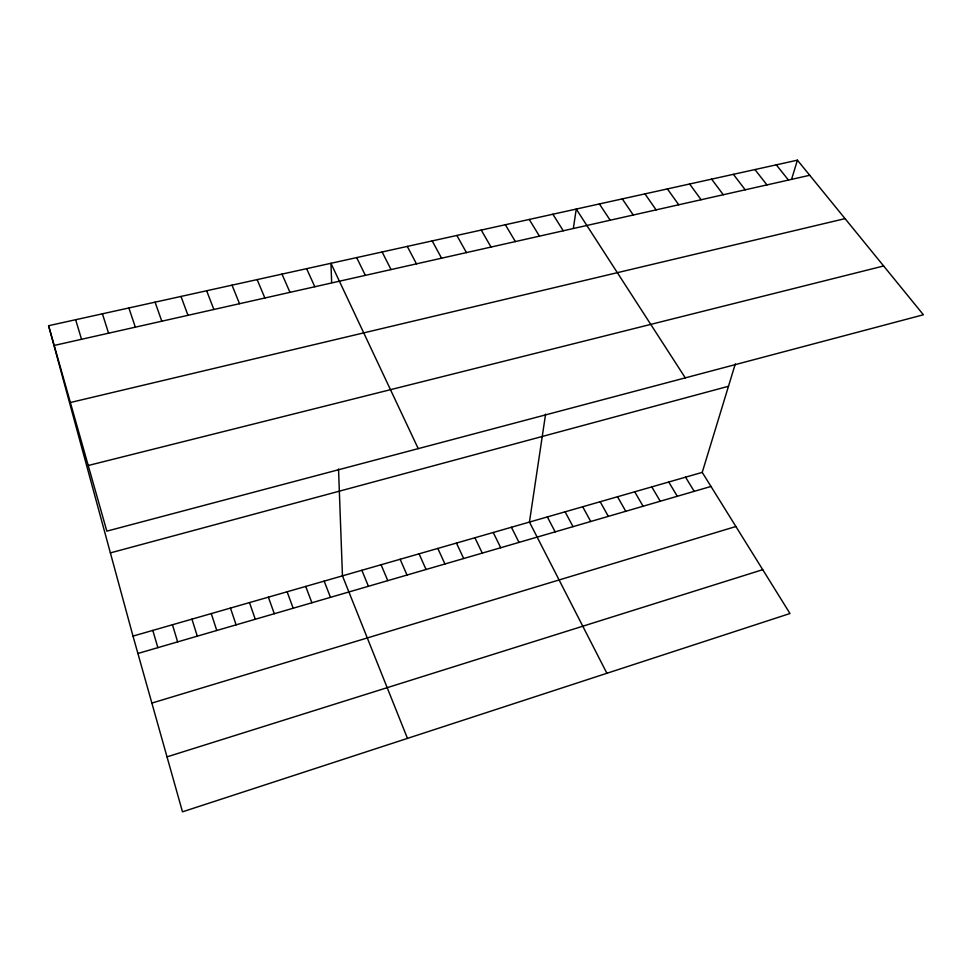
<?xml version="1.0" encoding="UTF-8"?>
<svg xmlns="http://www.w3.org/2000/svg" width="972" height="972" viewBox="0 0 972 972"><rect width="100%" height="100%" fill="white"/><g stroke="black" fill="none" stroke-linecap="round" stroke-linejoin="round"><path stroke-width="1.46" d="M545.584 414.133L529.448 522.073L606.893 673.28M573.395 228.104L576.25 209.065L685.296 377.865M48.6 325.705L106.835 531.149L923.4 314.77L797.417 160.173L48.6 325.705L133.006 636.101L182.493 811.827L789.981 613.514L702.234 472.38L735.306 363.893M791.694 178.945L797.417 160.173M167.014 756.86L762.716 569.677M151.863 703.084L735.889 526.508M137.89 653.476L710.982 486.45M133.006 636.101L702.234 472.38M110.371 552.898L728.49 386.273M88.221 465.503L883.633 265.976M70.373 402.517L845.057 218.627M54.201 345.449L809.725 175.276M776.288 164.839L788.438 180.063M754.94 169.565L766.944 184.911M733.386 174.328L745.22 189.807M711.613 179.14L723.289 194.74M689.622 184L701.128 199.734M667.399 188.92L678.735 204.776M644.958 193.878L656.124 209.879M622.287 198.883L633.27 215.019M599.384 203.95L610.173 220.219M552.861 214.241L563.274 230.789M529.242 219.453L539.448 236.147M685.552 477.179L694.202 491.346M668.736 482.015L677.29 496.267M505.367 224.739L515.367 241.578M651.787 486.887L660.243 501.236M634.716 491.796L643.075 506.242M481.237 230.072L491.03 247.058M617.512 496.741L625.761 511.284M456.852 235.455L466.438 252.599M600.174 501.734L608.326 516.375M582.702 506.752L590.745 521.502M432.212 240.91L441.58 258.2M565.097 511.819L573.018 526.666M407.304 246.414L416.453 263.862M547.345 516.922L555.158 531.866M382.13 251.979L391.048 269.584M511.418 527.261L519.012 542.4M493.241 532.486L500.714 547.734M356.675 257.604L365.363 275.368M474.919 537.759L482.27 553.104M418.239 448.639L330.954 263.291L331.659 282.524M456.451 543.069L463.68 558.523M437.837 548.427L444.945 563.991M306.605 268.673L314.819 286.752M419.066 553.821L426.052 569.495M282.002 274.116L289.972 292.341M400.148 559.264L407.001 575.047M381.073 564.744L387.792 580.636M257.143 279.608L264.87 298.003M361.851 570.285L368.424 586.286M232.029 285.161L239.513 303.714M407.462 738.38L342.46 575.861L338.523 468.966M324.15 581.122L330.468 597.343M206.647 290.774L213.876 309.485M305.706 586.432L311.891 602.762M180.999 296.448L187.973 315.317M287.117 591.778L293.167 608.217M268.381 597.16L274.298 613.721M155.083 302.171L161.789 321.222M249.5 602.591L255.272 619.261M230.461 608.071L236.099 624.85M128.887 307.966L135.327 327.175M211.276 613.587L216.768 630.488M102.412 313.81L108.572 333.202M191.946 619.152L197.292 636.162M172.457 624.753L177.645 641.885M75.646 319.727L81.539 339.289M152.811 630.403L157.853 647.656"/></g></svg>
